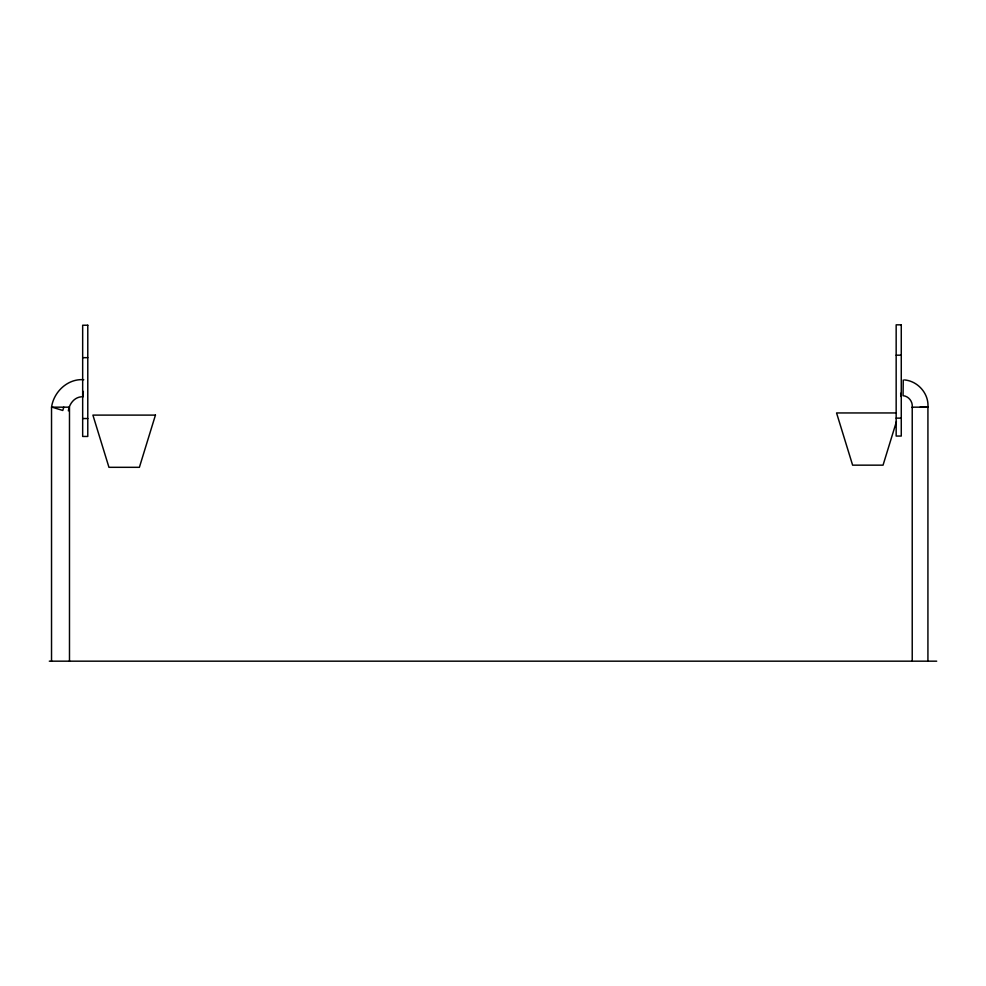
<?xml version="1.0" encoding="UTF-8"?>
<svg xmlns="http://www.w3.org/2000/svg" width="986" height="986" viewBox="0 0 986 986"><rect width="100%" height="100%" fill="white"/><g stroke="black" fill="none" stroke-linecap="round" stroke-linejoin="round"><path stroke-width="1.48" d="M83.12 396.853L83.329 391.43M63.794 407.169L62.784 410.472L51.58 407.008C53.836 391.664 67.886 378.427 83.761 379.721M68.354 410.842C69.279 404.013 74.11 397.383 81.382 396.791M896.422 421.651L883.049 465.158L852.619 465.158L836.559 412.949L896.36 412.949M927.925 407.292L920.074 407.169M896.163 355.182L901.266 355.182M82.664 357.671L87.779 357.671M903.238 379.98L903.065 395.694C908.673 396.162 912.888 401.635 912.223 407.169L927.925 407.169L927.925 661.175M896.163 418.126L901.266 418.126M82.664 418.532L87.779 418.532M49.3 661.175L936.7 661.175M904.544 379.93C917.941 381.126 928.972 393.673 927.925 407.169M912.481 407.169L912.506 407.871M900.699 393.266L900.822 396.446M912.223 407.169L912.223 661.175M69.488 661.175L69.488 407.169L51.531 407.169L51.531 661.175M155.443 415.106L139.396 467.315L108.953 467.315L92.906 415.106L155.443 415.106M901.266 324.825L896.163 324.825L896.163 436.058L901.266 436.058L901.266 324.825M87.779 325.232L82.664 325.232L82.664 436.453L87.779 436.453L87.779 325.232"/></g></svg>
